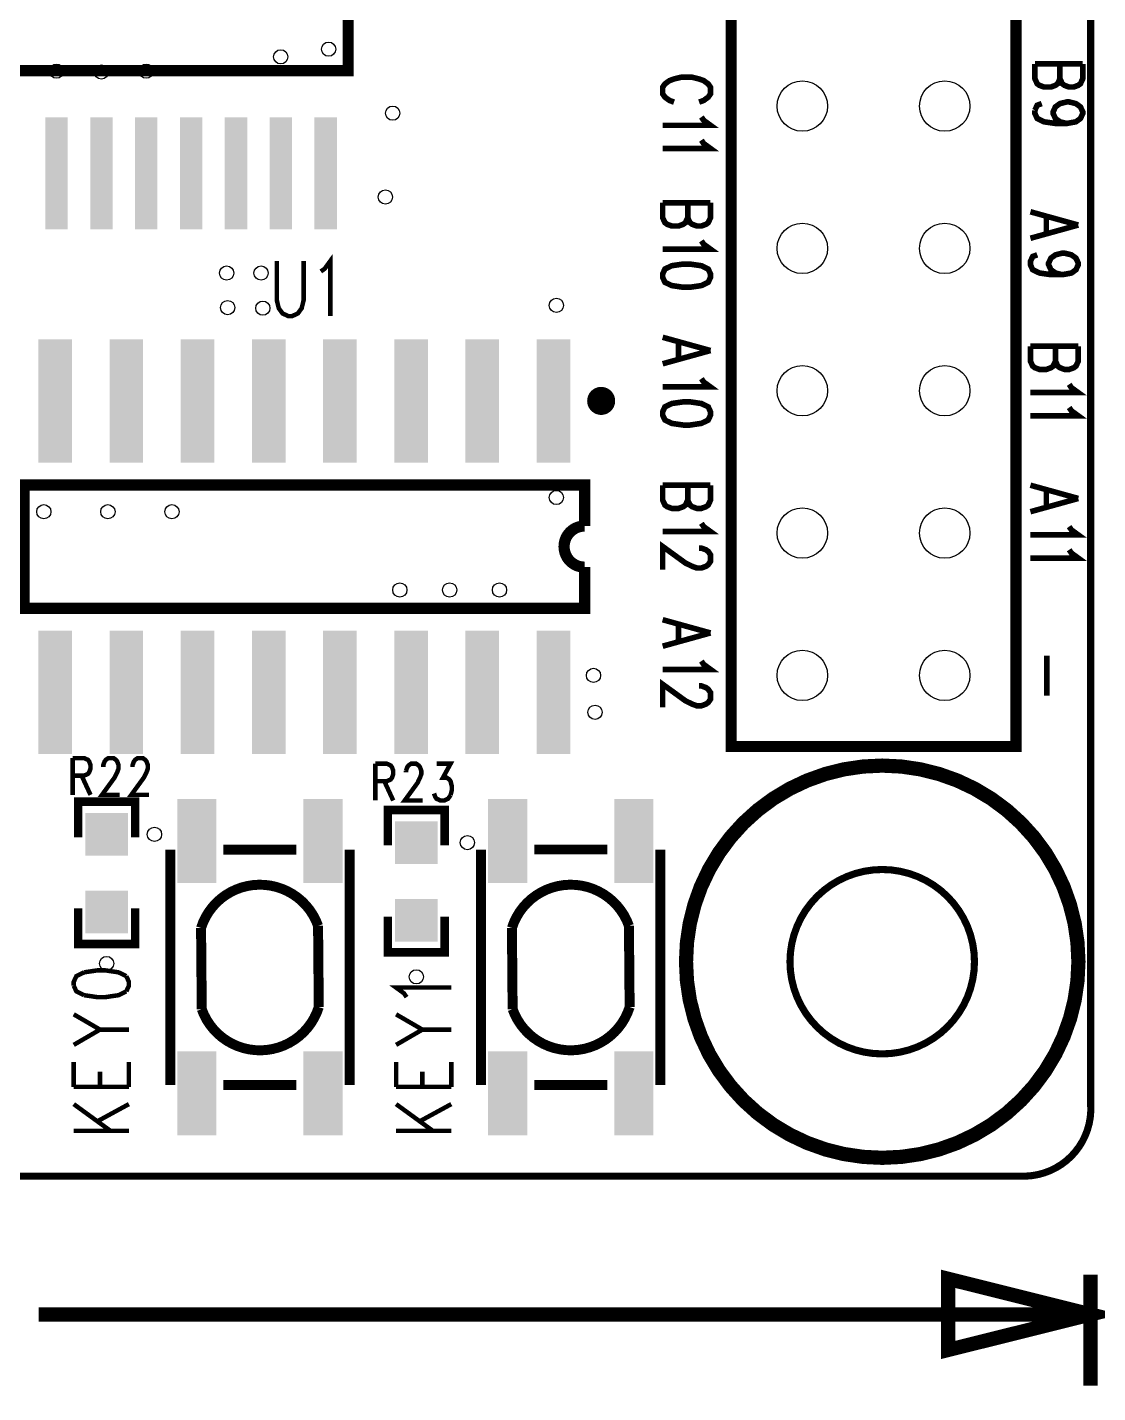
# Model space of a CAD drawing. Extents: x -1.75 to 2.93, y 0.9 to 4.15.
# Drawn here: x -0.225 to 0.527, y 0.896 to 1.855 of the extents above; entities that cross this region are included whole.
import ezdxf

# ---------------------------------------------------------------- set-up
doc = ezdxf.new("R2010")
doc.units = 0
doc.layers.get('0').update_dxf_attribs({"linetype": 'CONTINUOUS'})
for name, color, linetype in [('DRL001_DRL', 3, 'CONTINUOUS'), ('SMD001023_PHO', 2, 'CONTINUOUS'), ('SST001026_PHO', 4, 'CONTINUOUS')]:
    doc.layers.add(name, color=color, linetype=linetype)

# ---------------------------------------------------------------- blocks, each defined once
blk = doc.blocks.new('RECTANGLE_83')
blk.add_solid([(0.01378, 0.02953), (0.01378, -0.02953), (-0.01378, 0.02953), (-0.01378, -0.02953)])
blk = doc.blocks.new('SQUARE_85')
blk.add_solid([(0.015, 0.015), (0.015, -0.015), (-0.015, 0.015), (-0.015, -0.015)])
blk = doc.blocks.new('RECTANGLE_96')
blk.add_solid([(0.007875, 0.03937), (0.007875, -0.03937), (-0.007875, 0.03937), (-0.007875, -0.03937)])
blk = doc.blocks.new('RECTANGLE_97')
blk.add_solid([(0.01181, 0.043305), (0.01181, -0.043305), (-0.01181, 0.043305), (-0.01181, -0.043305)])
blk = doc.blocks.new('ROUND_2')
blk.add_circle((0, 0), 0.005)
blk = doc.blocks.new('ROUND_11')
blk.add_circle((0, 0), 0.01772)
blk = doc.blocks.new('ROUND_12')
blk.add_circle((0, 0), 0.06299)

msp = doc.modelspace()

# ---------------------------------------------------------------- linework, layer by layer
at = {"layer": 'SMD001023_PHO', "const_width": 0.005}
for points in [[(0.5217, 4.09719), (0.5217, 1.09806)], [(0.4717, 1.04806), (-1.33605, 1.04806)]]:
    msp.add_lwpolyline(points, dxfattribs=at)
msp.add_lwpolyline([(0.4717, 1.04807, 0.448228), (0.5217, 1.09806)], format="xyb", dxfattribs=at)
at = {"layer": 'SST001026_PHO'}
for points, const_width in [([(0.5217, 4.09719), (0.5217, 1.09806)], 0.005), ([(0.26922, 3.84989), (0.46922, 3.84989), (0.46922, 1.34989), (0.26922, 1.34989), (0.26922, 3.84989)], 0.00787), ([(-0.84945, 2.02255), (-0.8502, 2.0233), (-0.8502, 2.15275), (0.0002, 2.15275), (0.0002, 1.8248), (-0.8502, 1.8248), (-0.8502, 1.95181), (-0.84945, 1.95255)], 0.00787), ([(0.51611, 1.82953), (0.48252, 1.82953)], 0.00394), ([(0.50011, 1.82953), (0.50011, 1.81907), (0.49851, 1.81558), (0.49691, 1.81441), (0.49371, 1.81325), (0.48892, 1.81325), (0.48572, 1.81441), (0.48412, 1.81558), (0.48252, 1.81907), (0.48252, 1.82953)], 0.00394), ([(0.51611, 1.82953), (0.51611, 1.81907), (0.51451, 1.81558), (0.51291, 1.81441), (0.50971, 1.81325), (0.50651, 1.81325), (0.50331, 1.81441), (0.50171, 1.81558), (0.50011, 1.81907)], 0.00394), ([(0.24669, 1.80264), (0.24989, 1.8038), (0.25309, 1.80613), (0.25469, 1.80845), (0.25469, 1.81311), (0.25309, 1.81543), (0.24989, 1.81776), (0.24669, 1.81892), (0.24189, 1.82009), (0.2339, 1.82009), (0.2291, 1.81892), (0.2259, 1.81776), (0.2227, 1.81543), (0.2211, 1.81311), (0.2211, 1.80845), (0.2227, 1.80613), (0.2259, 1.8038), (0.2291, 1.80264)], 0.00394), ([(0.50491, 1.78766), (0.50011, 1.78882), (0.49691, 1.79115), (0.49531, 1.79464), (0.49531, 1.7958), (0.49691, 1.79929), (0.50011, 1.80162), (0.50491, 1.80278), (0.50651, 1.80278), (0.51131, 1.80162), (0.51451, 1.79929), (0.51611, 1.7958), (0.51611, 1.79464), (0.51451, 1.79115), (0.51131, 1.78882), (0.50491, 1.78766), (0.49691, 1.78766), (0.48892, 1.78882), (0.48412, 1.79115), (0.48252, 1.79464), (0.48252, 1.79697)], 0.00394), ([(0.48252, 1.79697), (0.48412, 1.80045), (0.48732, 1.80162)], 0.00394), ([(0.24829, 1.79217), (0.24989, 1.78984), (0.25469, 1.78635), (0.2211, 1.78635)], 0.00394), ([(0.24829, 1.77588), (0.24989, 1.77356), (0.25469, 1.77007), (0.2211, 1.77007)], 0.00394), ([(0.25469, 1.7319), (0.2211, 1.7319)], 0.00394), ([(0.23869, 1.7319), (0.23869, 1.72143), (0.23709, 1.71794), (0.2355, 1.71678), (0.2323, 1.71561), (0.2275, 1.71561), (0.2243, 1.71678), (0.2227, 1.71794), (0.2211, 1.72143), (0.2211, 1.7319)], 0.00394), ([(0.25469, 1.7319), (0.25469, 1.72143), (0.25309, 1.71794), (0.25149, 1.71678), (0.24829, 1.71561), (0.24509, 1.71561), (0.24189, 1.71678), (0.24029, 1.71794), (0.23869, 1.72143)], 0.00394), ([(0.51296, 1.71629), (0.47937, 1.7256)], 0.00394), ([(0.51296, 1.71629), (0.47937, 1.70699)], 0.00394), ([(0.49056, 1.72211), (0.49056, 1.71048)], 0.00394), ([(0.24829, 1.70514), (0.24989, 1.70282), (0.25469, 1.69933), (0.2211, 1.69933)], 0.00394), ([(0.50176, 1.6814), (0.49696, 1.68256), (0.49376, 1.68489), (0.49216, 1.68838), (0.49216, 1.68954), (0.49376, 1.69303), (0.49696, 1.69535), (0.50176, 1.69652), (0.50336, 1.69652), (0.50816, 1.69535), (0.51136, 1.69303), (0.51296, 1.68954), (0.51296, 1.68838), (0.51136, 1.68489), (0.50816, 1.68256), (0.50176, 1.6814), (0.49376, 1.6814), (0.48577, 1.68256), (0.48097, 1.68489), (0.47937, 1.68838), (0.47937, 1.6907), (0.48097, 1.69419), (0.48417, 1.69535)], 0.00394), ([(-0.04985, 1.69106), (-0.04985, 1.66338), (-0.04851, 1.65784), (-0.04582, 1.65415), (-0.0418, 1.6523), (-0.03911, 1.6523), (-0.03509, 1.65415), (-0.0324, 1.65784), (-0.03106, 1.66338), (-0.03106, 1.69106)], 0.00315), ([(-0.01898, 1.68368), (-0.01629, 1.68553), (-0.01227, 1.69106), (-0.01227, 1.6523)], 0.00315), ([(0.25469, 1.68188), (0.25309, 1.68537), (0.24829, 1.6877), (0.24029, 1.68886), (0.2355, 1.68886), (0.2275, 1.6877), (0.2227, 1.68537), (0.2211, 1.68188), (0.2211, 1.67955), (0.2227, 1.67606), (0.2275, 1.67374), (0.2355, 1.67257), (0.24029, 1.67257), (0.24829, 1.67374), (0.25309, 1.67606), (0.25469, 1.67955), (0.25469, 1.68188)], 0.00394), ([(0.25469, 1.6281), (0.2211, 1.63741)], 0.00394), ([(0.2323, 1.63392), (0.2323, 1.62229)], 0.00394), ([(0.51296, 1.63111), (0.47937, 1.63111)], 0.00394), ([(0.49696, 1.63111), (0.49696, 1.62064), (0.49536, 1.61715), (0.49376, 1.61599), (0.49056, 1.61482), (0.48577, 1.61482), (0.48257, 1.61599), (0.48097, 1.61715), (0.47937, 1.62064), (0.47937, 1.63111)], 0.00394), ([(0.51296, 1.63111), (0.51296, 1.62064), (0.51136, 1.61715), (0.50976, 1.61599), (0.50656, 1.61482), (0.50336, 1.61482), (0.50016, 1.61599), (0.49856, 1.61715), (0.49696, 1.62064)], 0.00394), ([(0.25469, 1.6281), (0.2211, 1.6188)], 0.00394), ([(0.24829, 1.60833), (0.24989, 1.606), (0.25469, 1.60251), (0.2211, 1.60251)], 0.00394), ([(0.50656, 1.60436), (0.50816, 1.60203), (0.51296, 1.59854), (0.47937, 1.59854)], 0.00394), ([(0.25469, 1.58506), (0.25309, 1.58855), (0.24829, 1.59088), (0.24029, 1.59204), (0.2355, 1.59204), (0.2275, 1.59088), (0.2227, 1.58855), (0.2211, 1.58506), (0.2211, 1.58274), (0.2227, 1.57925), (0.2275, 1.57692), (0.2355, 1.57576), (0.24029, 1.57576), (0.24829, 1.57692), (0.25309, 1.57925), (0.25469, 1.58274), (0.25469, 1.58506)], 0.00394), ([(0.50656, 1.58807), (0.50816, 1.58574), (0.51296, 1.58225), (0.47937, 1.58225)], 0.00394), ([(0.1663, 1.47591), (0.1663, 1.44704), (-0.2274, 1.44704), (-0.2274, 1.53366), (0.1663, 1.53366), (0.1663, 1.50478)], 0.00787), ([(0.25469, 1.53347), (0.2211, 1.53347)], 0.00394), ([(0.23869, 1.53347), (0.23869, 1.523), (0.23709, 1.51951), (0.2355, 1.51835), (0.2323, 1.51719), (0.2275, 1.51719), (0.2243, 1.51835), (0.2227, 1.51951), (0.2211, 1.523), (0.2211, 1.53347)], 0.00394), ([(0.25469, 1.53347), (0.25469, 1.523), (0.25309, 1.51951), (0.25149, 1.51835), (0.24829, 1.51719), (0.24509, 1.51719), (0.24189, 1.51835), (0.24029, 1.51951), (0.23869, 1.523)], 0.00394), ([(0.51296, 1.52417), (0.47937, 1.53347)], 0.00394), ([(0.51296, 1.52417), (0.47937, 1.51486)], 0.00394), ([(0.49056, 1.52998), (0.49056, 1.51835)], 0.00394), ([(0.24829, 1.50672), (0.24989, 1.50439), (0.25469, 1.5009), (0.2211, 1.5009)], 0.00394), ([(0.50656, 1.50439), (0.50816, 1.50207), (0.51296, 1.49858), (0.47937, 1.49858)], 0.00394), ([(0.24669, 1.48927), (0.24829, 1.48927), (0.25149, 1.48811), (0.25309, 1.48694), (0.25469, 1.48462), (0.25469, 1.47996), (0.25309, 1.47764), (0.25149, 1.47647), (0.24829, 1.47531), (0.24509, 1.47531), (0.24189, 1.47647), (0.23709, 1.4788), (0.2211, 1.49043), (0.2211, 1.47415)], 0.00394), ([(0.50656, 1.48811), (0.50816, 1.48578), (0.51296, 1.48229), (0.47937, 1.48229)], 0.00394), ([(0.25469, 1.42968), (0.2211, 1.43898)], 0.00394), ([(0.25469, 1.42968), (0.2211, 1.42037)], 0.00394), ([(0.2323, 1.43549), (0.2323, 1.42386)], 0.00394), ([(0.24829, 1.4099), (0.24989, 1.40758), (0.25469, 1.40409), (0.2211, 1.40409)], 0.00394), ([(0.49088, 1.41379), (0.49088, 1.3856)], 0.00394), ([(0.24669, 1.39246), (0.24829, 1.39246), (0.25149, 1.39129), (0.25309, 1.39013), (0.25469, 1.3878), (0.25469, 1.38315), (0.25309, 1.38082), (0.25149, 1.37966), (0.24829, 1.3785), (0.24509, 1.3785), (0.24189, 1.37966), (0.23709, 1.38199), (0.2211, 1.39362), (0.2211, 1.37733)], 0.00394), ([(-0.19323, 1.34174), (-0.19323, 1.3159)], 0.00315), ([(-0.19323, 1.34174), (-0.18518, 1.34174), (-0.18249, 1.34051), (-0.1816, 1.33928), (-0.1807, 1.33682), (-0.1807, 1.33436), (-0.1816, 1.3319), (-0.18249, 1.33066), (-0.18518, 1.32943), (-0.19323, 1.32943)], 0.00315), ([(-0.17175, 1.33559), (-0.17175, 1.33682), (-0.17086, 1.33928), (-0.16996, 1.34051), (-0.16817, 1.34174), (-0.1646, 1.34174), (-0.16281, 1.34051), (-0.16191, 1.33928), (-0.16102, 1.33682), (-0.16102, 1.33436), (-0.16191, 1.3319), (-0.1637, 1.3282), (-0.17265, 1.3159), (-0.16012, 1.3159)], 0.00315), ([(-0.15117, 1.33559), (-0.15117, 1.33682), (-0.15028, 1.33928), (-0.14938, 1.34051), (-0.14759, 1.34174), (-0.14402, 1.34174), (-0.14223, 1.34051), (-0.14133, 1.33928), (-0.14044, 1.33682), (-0.14044, 1.33436), (-0.14133, 1.3319), (-0.14312, 1.3282), (-0.15207, 1.3159), (-0.13954, 1.3159)], 0.00315), ([(0.01937, 1.3378), (0.01937, 1.31196)], 0.00315), ([(0.01937, 1.3378), (0.02742, 1.3378), (0.03011, 1.33657), (0.031, 1.33534), (0.0319, 1.33288), (0.0319, 1.33042), (0.031, 1.32796), (0.03011, 1.32673), (0.02742, 1.3255), (0.01937, 1.3255)], 0.00315), ([(0.04085, 1.33288), (0.04174, 1.33534), (0.04263, 1.33657), (0.04442, 1.3378), (0.048, 1.3378), (0.04979, 1.33657), (0.05069, 1.33534), (0.05158, 1.33288), (0.05158, 1.33042), (0.05069, 1.32796), (0.0489, 1.32427), (0.03995, 1.31196), (0.05248, 1.31196)], 0.00315), ([(0.04085, 1.33165), (0.04085, 1.33288)], 0.00315), ([(0.06232, 1.3378), (0.07216, 1.3378), (0.06679, 1.32796), (0.06948, 1.32796), (0.07127, 1.32673), (0.07216, 1.3255), (0.07306, 1.32181), (0.07306, 1.31935), (0.07216, 1.31566)], 0.00315), ([(-0.18696, 1.32943), (-0.1807, 1.3159)], 0.00315), ([(0.02563, 1.3255), (0.0319, 1.31196)], 0.00315), ([(0.07216, 1.31566), (0.07037, 1.31319), (0.06769, 1.31196), (0.065, 1.31196), (0.06232, 1.31319), (0.06142, 1.31442), (0.06053, 1.31689)], 0.00315), ([(-0.14938, 1.28618), (-0.14938, 1.31118), (-0.18938, 1.31118), (-0.18938, 1.28618)], 0.006), ([(0.06807, 1.28034), (0.06807, 1.30534), (0.02807, 1.30534), (0.02807, 1.28034)], 0.006), ([(-0.12473, 1.27751), (-0.12473, 1.11216)], 0.007), ([(-0.03614, 1.27751), (-0.08732, 1.27751)], 0.007), ([(0.00126, 1.27751), (0.00126, 1.11216)], 0.007), ([(0.09358, 1.27752), (0.09358, 1.11216)], 0.007), ([(0.18217, 1.27752), (0.13099, 1.27752)], 0.007), ([(0.21957, 1.27752), (0.21957, 1.11216)], 0.007), ([(-0.18938, 1.23618), (-0.18938, 1.21118), (-0.14938, 1.21118), (-0.14938, 1.23618)], 0.006), ([(0.02807, 1.23034), (0.02807, 1.20534), (0.06807, 1.20534), (0.06807, 1.23034)], 0.006), ([(-0.10307, 1.2224), (-0.10257, 1.16531)], 0.007), ([(-0.0204, 1.16681), (-0.0209, 1.22389)], 0.007), ([(0.11524, 1.2224), (0.11574, 1.16531)], 0.007), ([(0.19791, 1.16681), (0.19741, 1.2239)], 0.007), ([(-0.1851, 1.19124), (-0.19064, 1.18856), (-0.19249, 1.18453), (-0.19249, 1.18185)], 0.00315), ([(-0.15557, 1.18856), (-0.16111, 1.19124), (-0.17034, 1.19259), (-0.17588, 1.19259), (-0.1851, 1.19124)], 0.00315), ([(-0.15557, 1.17782), (-0.15373, 1.18185), (-0.15373, 1.18453), (-0.15557, 1.18856)], 0.00315), ([(-0.19249, 1.18185), (-0.19064, 1.17782), (-0.1851, 1.17514)], 0.00315), ([(0.04127, 1.17379), (0.03943, 1.17648), (0.03389, 1.18051), (0.07265, 1.18051)], 0.00315), ([(-0.1851, 1.17514), (-0.17588, 1.17379), (-0.17034, 1.17379), (-0.16111, 1.17514), (-0.15557, 1.17782)], 0.00315), ([(-0.19249, 1.16171), (-0.17403, 1.15098)], 0.00315), ([(0.03389, 1.16171), (0.05235, 1.15098)], 0.00315), ([(-0.19249, 1.14024), (-0.17403, 1.15098), (-0.15373, 1.15098)], 0.00315), ([(0.03389, 1.14024), (0.05235, 1.15098), (0.07265, 1.15098)], 0.00315), ([(-0.19249, 1.11071), (-0.19249, 1.12816)], 0.00315), ([(-0.17403, 1.11071), (-0.17403, 1.12145)], 0.00315), ([(-0.15373, 1.11071), (-0.15373, 1.12816)], 0.00315), ([(0.03389, 1.11071), (0.03389, 1.12816)], 0.00315), ([(0.05235, 1.11071), (0.05235, 1.12145)], 0.00315), ([(0.07265, 1.11071), (0.07265, 1.12816)], 0.00315), ([(-0.03614, 1.11216), (-0.08732, 1.11216)], 0.007), ([(0.18217, 1.11216), (0.13099, 1.11216)], 0.007), ([(-0.19249, 1.11071), (-0.15373, 1.11071)], 0.00315), ([(0.03389, 1.11071), (0.07265, 1.11071)], 0.00315), ([(-0.19249, 1.09863), (-0.16665, 1.07983)], 0.00315), ([(-0.17588, 1.08655), (-0.15373, 1.09863)], 0.00315), ([(0.03389, 1.09863), (0.05973, 1.07983)], 0.00315), ([(0.0505, 1.08655), (0.07265, 1.09863)], 0.00315), ([(-0.19249, 1.07983), (-0.15373, 1.07983)], 0.00315), ([(0.03389, 1.07983), (0.07265, 1.07983)], 0.00315), ([(0.4717, 1.04806), (-1.33605, 1.04806)], 0.005), ([(0.5216, 1.02875), (0.52163, 1.02875)], 0.001), ([(0.5216, 0.95087), (0.4216, 0.92587), (0.4216, 0.97587), (0.5216, 0.95087)], 0.01), ([(0.5216, 0.97875), (0.5216, 0.90087)], 0.01), ([(0.5216, 0.95087), (-0.217, 0.95087)], 0.01)]:
    msp.add_lwpolyline(points, dxfattribs=dict(at, const_width=const_width))
for points, const_width in [([(0.17299, 1.59271, 1), (0.18283, 1.59271, 1)], 0.00984), ([(0.2375, 1.19869, 1), (0.51308, 1.19869, 1)], 0.01), ([(0.31051, 1.19869, 1), (0.44007, 1.19869, 1)], 0.005)]:
    msp.add_lwpolyline(points, format="xyb", close=True, dxfattribs=dict(at, const_width=const_width))
for points, const_width in [([(0.1663, 1.50478, 1), (0.1663, 1.47591)], 0.00787), ([(-0.0209, 1.22389, 0.721256), (-0.10307, 1.2224)], 0.007), ([(0.19741, 1.2239, 0.721174), (0.11524, 1.2224)], 0.007), ([(-0.10257, 1.16531, 0.721342), (-0.0204, 1.16681)], 0.007), ([(0.11574, 1.16531, 0.721175), (0.19791, 1.16681)], 0.007), ([(0.4717, 1.04807, 0.448228), (0.5217, 1.09806)], 0.005)]:
    msp.add_lwpolyline(points, format="xyb", dxfattribs=dict(at, const_width=const_width))

# ---------------------------------------------------------------- block references
at = {"layer": 'DRL001_DRL'}
for name, p in [('ROUND_2', (-0.0135, 1.83986)), ('ROUND_2', (-0.0471, 1.83446)), ('ROUND_2', (-0.2046, 1.82436)), ('ROUND_2', (-0.1731, 1.82386)), ('ROUND_2', (-0.1416, 1.82436)), ('ROUND_11', (0.3192, 1.79986)), ('ROUND_11', (0.4192, 1.79986)), ('ROUND_2', (0.0315, 1.79486)), ('ROUND_2', (0.0264, 1.73596)), ('ROUND_11', (0.3192, 1.69986)), ('ROUND_11', (0.4192, 1.69986)), ('ROUND_2', (-0.0851, 1.68256)), ('ROUND_2', (-0.0609, 1.68256)), ('ROUND_2', (-0.0844, 1.65826)), ('ROUND_2', (-0.0597, 1.65786)), ('ROUND_2', (0.1465, 1.65986)), ('ROUND_11', (0.3192, 1.59986)), ('ROUND_11', (0.4192, 1.59986)), ('ROUND_2', (0.1465, 1.52486)), ('ROUND_2', (-0.2135, 1.51486)), ('ROUND_2', (-0.1685, 1.51486)), ('ROUND_2', (-0.1235, 1.51486)), ('ROUND_11', (0.3192, 1.49986)), ('ROUND_11', (0.4192, 1.49986)), ('ROUND_2', (0.0365, 1.45986)), ('ROUND_2', (0.0715, 1.45986)), ('ROUND_2', (0.1065, 1.45986)), ('ROUND_11', (0.3192, 1.39986)), ('ROUND_11', (0.4192, 1.39986)), ('ROUND_2', (0.1725, 1.39986)), ('ROUND_2', (0.1736, 1.37396)), ('ROUND_2', (-0.1358, 1.28816)), ('ROUND_2', (0.084, 1.28236)), ('ROUND_12', (0.3753, 1.19866)), ('ROUND_2', (-0.1694, 1.19746)), ('ROUND_2', (0.0481, 1.18806))]:
    msp.add_blockref(name, p, dxfattribs=at)
at = {"layer": 'SMD001023_PHO'}
for name, p in [('RECTANGLE_96', (-0.20453, 1.75255)), ('RECTANGLE_96', (-0.17303, 1.75255)), ('RECTANGLE_96', (-0.14154, 1.75255)), ('RECTANGLE_96', (-0.11004, 1.75255)), ('RECTANGLE_96', (-0.07854, 1.75255)), ('RECTANGLE_96', (-0.04705, 1.75255)), ('RECTANGLE_96', (-0.01555, 1.75255)), ('RECTANGLE_97', (-0.20555, 1.59271)), ('RECTANGLE_97', (-0.15555, 1.59271)), ('RECTANGLE_97', (-0.10555, 1.59271)), ('RECTANGLE_97', (-0.05555, 1.59271)), ('RECTANGLE_97', (-0.00555, 1.59271)), ('RECTANGLE_97', (0.04445, 1.59271)), ('RECTANGLE_97', (0.09445, 1.59271)), ('RECTANGLE_97', (0.14445, 1.59271)), ('RECTANGLE_97', (-0.20555, 1.38799)), ('RECTANGLE_97', (-0.15555, 1.38799)), ('RECTANGLE_97', (-0.10555, 1.38799)), ('RECTANGLE_97', (-0.05555, 1.38799)), ('RECTANGLE_97', (-0.00555, 1.38799)), ('RECTANGLE_97', (0.04445, 1.38799)), ('RECTANGLE_97', (0.09445, 1.38799)), ('RECTANGLE_97', (0.14445, 1.38799)), ('RECTANGLE_83', (-0.10603, 1.28342)), ('RECTANGLE_83', (-0.01744, 1.28342)), ('RECTANGLE_83', (0.11228, 1.28342)), ('RECTANGLE_83', (0.20087, 1.28342)), ('SQUARE_85', (-0.16932, 1.28818)), ('SQUARE_85', (0.04813, 1.28234)), ('SQUARE_85', (-0.16938, 1.23368)), ('SQUARE_85', (0.04807, 1.22784)), ('RECTANGLE_83', (-0.10603, 1.10625)), ('RECTANGLE_83', (-0.01744, 1.10625)), ('RECTANGLE_83', (0.11228, 1.10626)), ('RECTANGLE_83', (0.20087, 1.10626))]:
    msp.add_blockref(name, p, dxfattribs=at)

doc.saveas('drawing.dxf')
